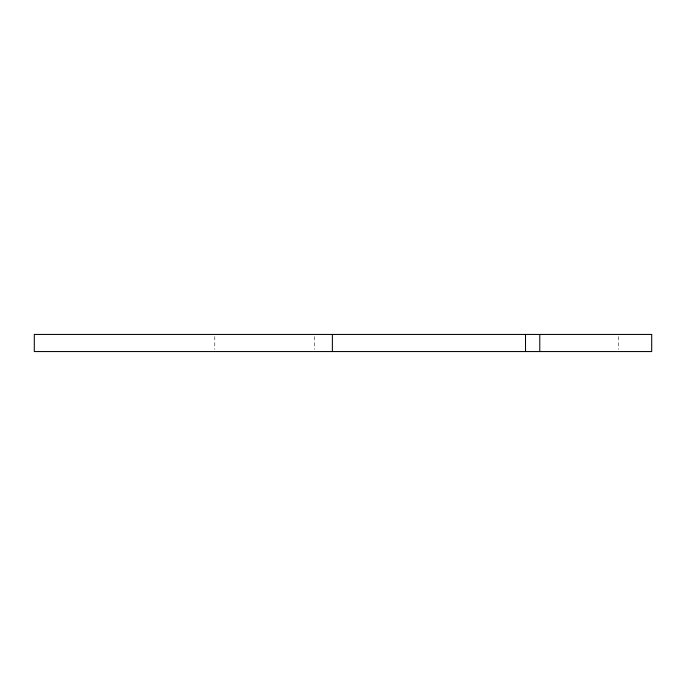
<?xml version="1.0" encoding="UTF-8"?>
<svg xmlns="http://www.w3.org/2000/svg" width="686" height="686" viewBox="0 0 686 686"><rect width="100%" height="100%" fill="white"/><g stroke="black" fill="none" stroke-linecap="round" stroke-linejoin="round"><path stroke-width="0.51" stroke-dasharray="3.43 2.57" d="M618.678 336.577L618.678 349.423M314.694 336.577L314.694 349.423M214.795 336.577L214.795 349.423"/><path stroke-width="1.03" d="M539.779 334.442L539.779 351.558M525.51 334.442L525.51 351.558M332.384 334.442L332.384 351.558M651.7 334.442L34.3 334.442L34.3 351.558L651.7 351.558L651.7 334.442"/></g></svg>
